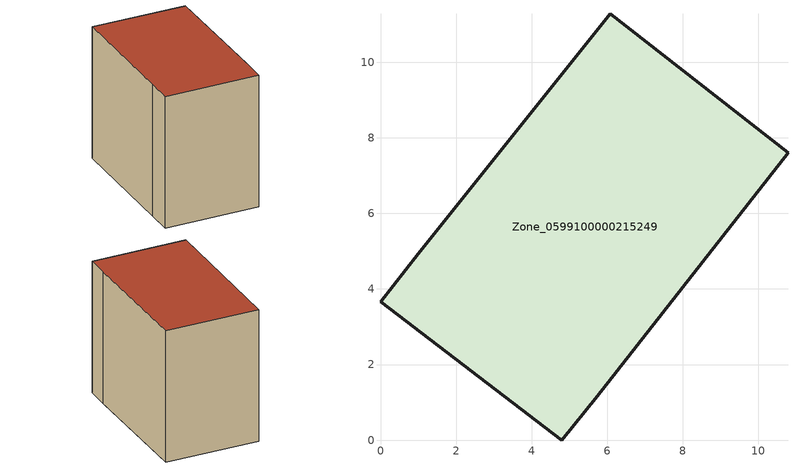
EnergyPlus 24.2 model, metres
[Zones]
Zone_0599100000215249
 floor ground (C_G): 0,3.66 1,4.93 6.08,11.28 10.78,7.6 5.73,1.16 4.79,0 z3.03
 wall outside (C_F): 1,4.93 0,3.66 4.79,0 5.73,1.16 10.78,7.6 6.08,11.28 1,4.93 z3.03:11.51
 roof outside (C_R): 5.73,1.16 10.78,7.6 6.08,11.28 1,4.93 0,3.66 4.79,0 z11.51
[BUILDING]
Pand.0599100000215249: North Axis=0; Terrain=City; Loads Convergence Tolerance Value=0.04; Temperature Convergence Tolerance Value=0.4; Solar Distribution=FullExterior; Maximum Number of Warmup Days=25; Minimum Number of Warmup Days=1
[Site:Location]
Rotterdam.The.Hague.AP_ZH_NLD Design_Conditions: Latitude=51.96; Longitude=4.45; Time Zone=1; Elevation=-4.5
[SITE:GROUNDTEMPERATURE:BUILDINGSURFACE]
18, 18, 18, 18, 18, 18, 18, 18, 18, 18, 18, 18
[MATERIAL] Thermal Absorptance=0.9; Solar Absorptance=0.7; Visible Absorptance=0.7
Name | Roughness | Thickness | Conductivity | Density | Specific Heat
G.TI.1946-1964 | MediumSmooth | 0.15 | 1 | 540 | 1210
F.TI.1946-1964 | Rough | 0.3 | 0.857143 | 1920 | 840
R.TI.1946-1964 | MediumRough | 0.2 | 0.277778 | 1500 | 1000
[CONSTRUCTION]
C_G: G.TI.1946-1964
C_F: F.TI.1946-1964
C_R: R.TI.1946-1964
[ZONE]
Zone_0599100000215249: Type=1; Multiplier=1; Ceiling Height=Autocalculate; Volume=Autocalculate; Floor Area=autocalculate; Part of Total Floor Area=Yes
[ZONEINFILTRATION:DESIGNFLOWRATE]
Infil_Zone_0599100000215249: Zone or ZoneList or Space or SpaceList=Zone_0599100000215249; Schedule=AlwaysOn; Design Flow Rate Calculation Method=Flow/Area; Flow Rate per Floor Area=0.003; Constant Term Coefficient=1; Temperature Term Coefficient=0; Velocity Term Coefficient=0; Velocity Squared Term Coefficient=0
[HVACTEMPLATE:ZONE:IDEALLOADSAIRSYSTEM]
Zone_0599100000215249: Maximum Heating Supply Air Temperature=50; Minimum Cooling Supply Air Temperature=13; Maximum Heating Supply Air Humidity Ratio=0.0156; Minimum Cooling Supply Air Humidity Ratio=0.0077; Heating Limit=NoLimit; Cooling Limit=NoLimit; Dehumidification Control Type=ConstantSensibleHeatRatio; Cooling Sensible Heat Ratio=0.7; Dehumidification Setpoint=60; Humidification Control Type=None; Humidification Setpoint=30; Outdoor Air Method=None; Outdoor Air Flow Rate per Person=0.00944; Outdoor Air Flow Rate per Zone Floor Area=0; Outdoor Air Flow Rate per Zone=0; Demand Controlled Ventilation Type=None; Outdoor Air Economizer Type=NoEconomizer; Heat Recovery Type=None; Sensible Heat Recovery Effectiveness=0.7; Latent Heat Recovery Effectiveness=0.65
[ZONECONTROL:THERMOSTAT]
ThermostatControl_Zone_0599100000215249: Zone or ZoneList=Zone_0599100000215249; Control Type Schedule=DualSetpointControlType; Control 1=Thermostat_Zone_0599100000215249; Temperature Difference Between Cutout And Setpoint=0
[THERMOSTATSETPOINT:DUALSETPOINT]
Thermostat_Zone_0599100000215249: Heating Setpoint Temperature Schedule=HeatingSetpoint_Zone_0599100000215249; Cooling Setpoint Temperature Schedule=CoolingSetpoint_Zone_0599100000215249
[SCHEDULE:COMPACT]
HeatingSetpoint_Zone_0599100000215249: Through: 12/31, For: AllDays, Until: 24:00, 21
CoolingSetpoint_Zone_0599100000215249: Through: 12/31, For: AllDays, Until: 24:00, 24
DualSetpointControlType: Through: 12/31, For: AllDays, Until: 24:00, 4
AlwaysOn: Through: 12/31, For: AllDays, Until: 24:00, 1
